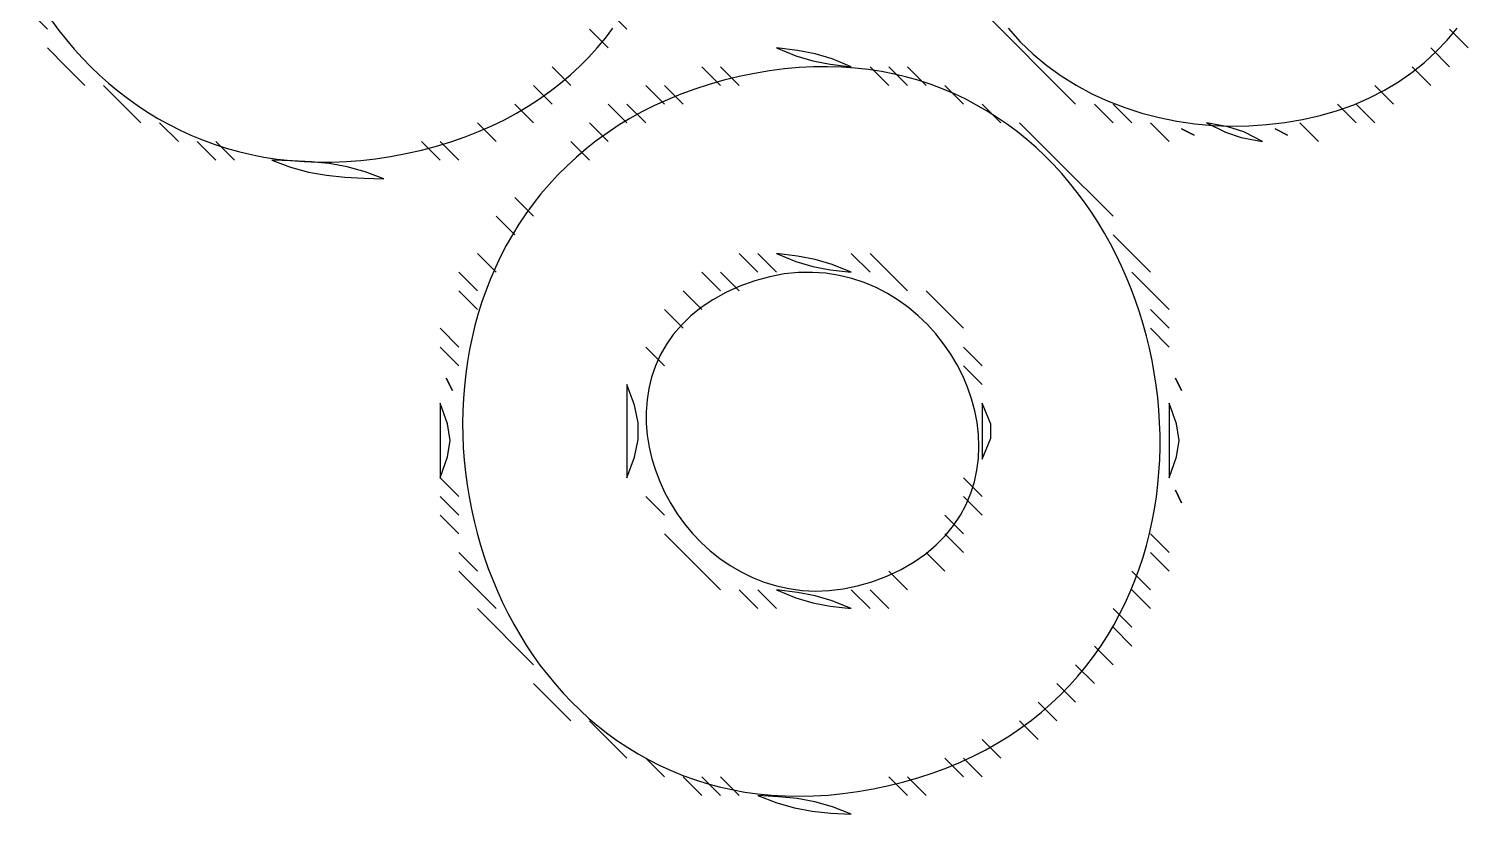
# Model space of a CAD drawing. Extents: x 0 to 750, y 0 to 750.
# Drawn here: x 433 to 510, y 429 to 471 of the extents above; entities that cross this region are included whole.
import ezdxf

# ---------------------------------------------------------------- set-up
doc = ezdxf.new("R2010")
doc.units = 0
for name, color, linetype in [('C19', 19, 'CONTINUOUS'), ('C250', 250, 'CONTINUOUS'), ('C251', 251, 'CONTINUOUS'), ('C252', 252, 'CONTINUOUS'), ('C253', 253, 'CONTINUOUS'), ('C254', 254, 'CONTINUOUS'), ('C27', 27, 'CONTINUOUS'), ('C29', 29, 'CONTINUOUS'), ('C37', 37, 'CONTINUOUS'), ('C39', 39, 'CONTINUOUS'), ('C47', 47, 'CONTINUOUS'), ('C49', 49, 'CONTINUOUS'), ('C59', 59, 'CONTINUOUS'), ('C7', 7, 'CONTINUOUS')]:
    doc.layers.add(name, color=color, linetype=linetype)

msp = doc.modelspace()

# ---------------------------------------------------------------- linework, layer by layer
at = {"layer": 'C19'}
msp.add_lwpolyline([(473, 441), (474.0233, 440.58), (474.9328, 440.3091), (475.8758, 440.1336), (477, 440), (475.9766, 440.4199), (475.0672, 440.6908), (474.1241, 440.8663), (473, 441)], dxfattribs=at)
at = {"layer": 'C250'}
for points in [[(508, 470), (509, 469), (508, 470)], [(480, 469), (481, 468), (480, 469)], [(466, 468), (467, 467), (466, 468)], [(438, 467), (439, 466), (438, 467)], [(459, 467), (460, 466), (459, 467)], [(490, 467), (491, 466), (490, 467)], [(457, 466), (458, 465), (457, 466)], [(486, 466), (487, 465), (486, 466)], [(493, 466), (494, 465), (493, 466)], [(501, 466), (502, 465), (501, 466)], [(442, 465), (443, 464), (442, 465)], [(446, 464), (447.0005, 463.6256), (447.9669, 463.3626), (448.9247, 463.1898), (449.8992, 463.0859), (450.9158, 463.0297), (452, 463), (450.9994, 463.3743), (450.033, 463.6373), (449.0752, 463.8101), (448.1007, 463.914), (447.0841, 463.9702), (446, 464)], [(490, 462), (491, 461), (490, 462)], [(472, 459), (473, 458), (472, 459)], [(492, 459), (493, 458), (492, 459)], [(479, 458), (480, 457), (479, 458)], [(466, 454), (467, 453), (466, 454)], [(494.333344, 452.333344), (494.6666, 451.6666), (494.3333, 452.3333)], [(466, 446), (467, 445), (466, 446)], [(455, 445), (456, 444), (455, 445)], [(479, 442), (480, 441), (479, 442)], [(472, 441), (473, 440), (472, 441)], [(492, 441), (493, 440), (492, 441)], [(464, 433), (465, 432), (464, 433)]]:
    msp.add_lwpolyline(points, dxfattribs=at)
at = {"layer": 'C251'}
for points in [[(484, 472), (485, 471), (484, 472)], [(469, 469), (470, 468), (469, 469)], [(487, 469), (488, 468), (487, 469)], [(440, 466), (441, 465), (440, 466)], [(487, 465), (488, 464), (487, 465)], [(458, 461), (459, 460), (458, 461)], [(477, 459), (478, 458), (477, 459)], [(455, 454), (456, 453), (455, 454)], [(465, 452), (465, 447), (465.3983, 448.1047), (465.5975, 449.0523), (465.5975, 449.9476), (465.3983, 450.8952), (465, 452)], [(494, 451), (494, 447), (494.3994, 448.1198), (494.5326, 449), (494.3994, 449.8801), (494, 451)], [(455, 446), (456, 445), (455, 446)], [(477, 441), (478, 440), (477, 441)], [(490, 438), (491, 437), (490, 438)], [(486, 434), (487, 433), (486, 434)], [(466, 432), (467, 431), (466, 432)], [(469, 431), (470, 430), (469, 431)], [(480, 431), (481, 430), (480, 431)]]:
    msp.add_lwpolyline(points, dxfattribs=at)
at = {"layer": 'C252'}
for points in [[(464, 472), (465, 471), (464, 472)], [(485, 471), (486, 470), (485, 471)], [(486, 470), (487, 469), (486, 470)], [(479, 469), (480, 468), (479, 469)], [(460, 468), (461, 467), (460, 468)], [(482, 468), (483, 467), (482, 468)], [(505, 468), (506, 467), (505, 468)], [(484, 467), (485, 466), (484, 467)], [(503, 467), (504, 466), (503, 467)], [(463, 466), (464, 465), (463, 466)], [(499.666656, 465.666656), (500.3333, 465.3333), (499.6666, 465.6666)], [(443, 465), (444, 464), (443, 465)], [(454, 465), (455, 464), (454, 465)], [(488, 464), (489, 463), (488, 464)], [(489, 463), (490, 462), (489, 463)], [(456, 457), (457, 456), (456, 457)], [(468, 457), (469, 456), (468, 457)], [(467, 456), (468, 455), (467, 456)], [(493, 456), (494, 455), (493, 456)], [(483, 454), (484, 453), (483, 454)], [(483, 446), (484, 445), (483, 446)], [(467, 444), (468, 443), (467, 444)], [(493, 444), (494, 443), (493, 444)], [(456, 443), (457, 442), (456, 443)], [(468, 443), (469, 442), (468, 443)], [(458, 439), (459, 438), (458, 439)], [(489, 437), (490, 436), (489, 437)], [(487, 435), (488, 434), (487, 435)]]:
    msp.add_lwpolyline(points, dxfattribs=at)
at = {"layer": 'C253'}
for points in [[(433, 472), (434, 471), (433, 472)], [(461, 469), (462, 468), (461, 469)], [(470, 469), (471, 468), (470, 469)], [(478, 469), (479, 468), (478, 469)], [(437, 468), (438, 467), (437, 468)], [(467, 468), (468, 467), (467, 468)], [(465, 467), (466, 466), (465, 467)], [(494.666656, 465.666656), (495.3333, 465.3333), (494.6666, 465.6666)], [(462, 465), (463, 464), (462, 465)], [(459, 462), (460, 461), (459, 462)], [(491, 460), (492, 459), (491, 460)], [(457, 459), (458, 458), (457, 459)], [(471, 459), (472, 458), (471, 459)], [(469, 458), (470, 457), (469, 458)], [(492, 458), (493, 457), (492, 458)], [(481, 457), (482, 456), (481, 457)], [(455.333344, 452.333344), (455.6666, 451.6666), (455.3333, 452.3333)], [(484, 451), (484, 448), (484.464, 449.123), (484.464, 449.8769), (484, 451)], [(455, 447), (456, 446), (455, 447)], [(481, 443), (482, 442), (481, 443)], [(469, 442), (470, 441), (469, 442)], [(457, 441), (458, 440), (457, 441)], [(471, 441), (472, 440), (471, 441)], [(478, 441), (479, 440), (478, 441)], [(491, 440), (492, 439), (491, 440)], [(488, 436), (489, 435), (488, 436)], [(463, 434), (464, 433), (463, 434)], [(484, 433), (485, 432), (484, 433)], [(482, 432), (483, 431), (482, 432)], [(470, 431), (471, 430), (470, 431)], [(479, 431), (480, 430), (479, 431)]]:
    msp.add_lwpolyline(points, dxfattribs=at)
at = {"layer": 'C254'}
for points in [[(463, 471), (464, 470), (463, 471)], [(491, 467), (492, 466), (491, 467)], [(496, 466), (497.0099, 465.4922), (497.8544, 465.2187), (499, 465), (497.9899, 465.5077), (497.1454, 465.7812), (496, 466)], [(478, 459), (479, 458), (478, 459)], [(482, 456), (483, 455), (482, 456)], [(493, 455), (494, 454), (493, 455)], [(455, 451), (455, 447), (455.3994, 448.1198), (455.5326, 449), (455.3994, 449.8801), (455, 451)], [(482, 444), (483, 443), (482, 444)], [(492, 442), (493, 441), (492, 442)], [(459, 438), (460, 437), (459, 438)]]:
    msp.add_lwpolyline(points, dxfattribs=at)
at = {"layer": 'C27'}
for points in [[(507, 469), (508, 468), (507, 469)], [(470, 458), (471, 457), (470, 458)], [(478.895, 441.7422), (479.6608, 442.1029), (480.3564, 442.5038), (480.9834, 442.9417), (481.5434, 443.4134), (482.0379, 443.916), (482.4685, 444.4463), (482.8367, 445.0012), (483.1441, 445.5776), (483.3923, 446.1725), (483.5829, 446.7827), (483.7173, 447.4051), (483.7971, 448.0368), (483.824, 448.6745), (483.7995, 449.3152), (483.7251, 449.9558), (483.6024, 450.5931), (483.4329, 451.2242), (483.2183, 451.8459), (482.9601, 452.4551), (482.6599, 453.0488), (482.3191, 453.6237), (481.9395, 454.177), (481.5224, 454.7054), (481.0696, 455.2058), (480.5825, 455.6752), (480.0628, 456.1105), (479.512, 456.5086), (478.9316, 456.8664), (478.3232, 457.1808), (477.6884, 457.4487), (477.0287, 457.667), (476.3458, 457.8326), (475.6411, 457.9425), (474.9162, 457.9935), (474.1727, 457.9826), (473.4122, 457.9067), (472.6362, 457.7626), (471.8463, 457.5473), (471.044, 457.2577)], [(471.043976, 457.257721), (470.2851, 456.915), (469.5938, 456.5324), (468.9686, 456.1129), (468.4079, 455.6594), (467.9104, 455.1749), (467.4745, 454.6623), (467.0988, 454.1247), (466.7818, 453.565), (466.5221, 452.9862), (466.3182, 452.3912), (466.1686, 451.783), (466.0719, 451.1646), (466.0266, 450.5389), (466.0313, 449.9089), (466.0844, 449.2776), (466.1846, 448.6479), (466.3303, 448.0229), (466.5202, 447.4054), (466.7527, 446.7984), (467.0263, 446.205), (467.3397, 445.628), (467.6913, 445.0705), (468.0798, 444.5353), (468.5035, 444.0256), (468.9611, 443.5442), (469.4512, 443.0941), (469.9721, 442.6783), (470.5226, 442.2997), (471.101, 441.9614), (471.706, 441.6662), (472.3361, 441.4172), (472.9899, 441.2173), (473.6658, 441.0695), (474.3624, 440.9767), (475.0782, 440.9419), (475.8119, 440.9682), (476.5618, 441.0583), (477.3266, 441.2154), (478.1048, 441.4424), (478.895, 441.7423)], [(491, 439), (492, 438), (491, 439)], [(460, 436), (461, 435), (460, 436)], [(468, 431), (469, 430), (468, 431)]]:
    msp.add_lwpolyline(points, dxfattribs=at)
at = {"layer": 'C29'}
msp.add_lwpolyline([(473, 459), (474.0233, 458.58), (474.9328, 458.3091), (475.8758, 458.1336), (477, 458), (475.9766, 458.4199), (475.0672, 458.6908), (474.1241, 458.8663), (473, 459)], dxfattribs=at)
at = {"layer": 'C37'}
for points in [[(509, 471), (510, 470), (509, 471)], [(464, 467), (465, 466), (464, 467)], [(455, 465), (456, 464), (455, 465)], [(455, 455), (456, 454), (455, 455)], [(483, 447), (484, 446), (483, 447)], [(493, 443), (494, 442), (493, 443)], [(457, 440), (458, 439), (457, 440)], [(483, 432), (484, 431), (483, 432)], [(472, 430), (473.0107, 429.6052), (473.9585, 429.3367), (474.901, 429.1654), (475.8956, 429.0628), (477, 429), (475.9892, 429.3946), (475.0414, 429.6632), (474.0989, 429.8344), (473.1043, 429.9371), (472, 430)]]:
    msp.add_lwpolyline(points, dxfattribs=at)
at = {"layer": 'C39'}
msp.add_lwpolyline([(494.333344, 446.333344), (494.6666, 445.6666), (494.3333, 446.3333)], dxfattribs=at)
at = {"layer": 'C47'}
for points in [[(488, 468), (489, 467), (488, 468)], [(456, 442), (457, 441), (456, 442)]]:
    msp.add_lwpolyline(points, dxfattribs=at)
at = {"layer": 'C49'}
msp.add_lwpolyline([(473, 470), (474.0233, 469.58), (474.9328, 469.3091), (475.8758, 469.1336), (477, 469), (475.9766, 469.4199), (475.0672, 469.6908), (474.1241, 469.8663), (473, 470)], dxfattribs=at)
at = {"layer": 'C59'}
for points in [[(434, 470), (435, 469), (434, 470)], [(435, 469), (436, 468), (435, 469)], [(504, 467), (505, 466), (504, 467)], [(456, 458), (457, 457), (456, 458)], [(493, 457), (494, 456), (493, 457)], [(483, 453), (484, 452), (483, 453)], [(482, 445), (483, 444), (482, 445)], [(461, 435), (462, 434), (461, 435)]]:
    msp.add_lwpolyline(points, dxfattribs=at)
at = {"layer": 'C7'}
for points in [[(434.231, 471.4576), (434.6161, 470.9382), (435.0177, 470.4319), (435.4355, 469.9394), (435.8696, 469.4615), (436.3197, 468.9986), (436.7856, 468.5515), (437.2673, 468.1208), (437.7646, 467.7071), (438.2773, 467.3111), (438.8053, 466.9333), (439.3485, 466.5744), (439.9067, 466.2351), (440.4797, 465.916), (441.0675, 465.6178), (441.6699, 465.3409), (442.2866, 465.0862), (442.9177, 464.8542), (443.5629, 464.6456), (444.2221, 464.4609), (444.8952, 464.3009), (445.582, 464.1662), (446.2823, 464.0573), (446.9961, 463.975), (447.7231, 463.9199), (448.4633, 463.8925), (449.2164, 463.8937), (449.9824, 463.9238), (450.7611, 463.9837), (451.5524, 464.074), (452.356, 464.1952), (453.1719, 464.348), (454, 464.5331), (454.805, 464.7434), (455.5839, 464.979), (456.3369, 465.2391), (457.0641, 465.523), (457.7658, 465.83), (458.442, 466.1593), (459.093, 466.5104), (459.7188, 466.8823), (460.3198, 467.2746), (460.896, 467.6864), (461.4476, 468.117), (461.9748, 468.5658), (462.4777, 469.032), (462.9566, 469.5149), (463.4115, 470.0139), (463.8427, 470.5282), (464.2503, 471.0571)], [(485.3942, 471.0547), (486.0378, 470.3377), (486.7271, 469.6745), (487.4587, 469.0649), (488.229, 468.5087), (489.0346, 468.0055), (489.872, 467.5551), (490.7378, 467.1573), (491.6285, 466.8118), (492.5406, 466.5183), (493.4708, 466.2766), (494.4154, 466.0865), (495.3711, 465.9477), (496.3344, 465.8599), (497.3018, 465.8229), (498.2699, 465.8363), (499.2352, 465.9001), (500.1942, 466.0139), (501.1435, 466.1774), (502.0797, 466.3904), (502.9992, 466.6527), (503.8806, 466.9632), (504.7199, 467.3244), (505.5171, 467.7339), (506.2722, 468.1891), (506.985, 468.6876), (507.6555, 469.227), (508.2837, 469.8049), (508.8695, 470.4187), (509.4129, 471.0661)], [(471, 468.46991), (470.1839, 468.2702), (469.3926, 468.0459), (468.6258, 467.7977), (467.8834, 467.5262), (467.1653, 467.2322), (466.4714, 466.9163), (465.8015, 466.5792), (465.1554, 466.2215), (464.5331, 465.8439), (463.9345, 465.4472), (463.3593, 465.0319), (462.8074, 464.5987), (462.2788, 464.1483), (461.7732, 463.6814), (461.2906, 463.1987), (460.8308, 462.7008), (460.3937, 462.1884), (459.9791, 461.6621), (459.587, 461.1227), (459.2171, 460.5708), (458.8694, 460.0071), (458.5436, 459.4322), (458.2398, 458.8469), (457.9577, 458.2518), (457.6972, 457.6475), (457.4581, 457.0348), (457.2404, 456.4143), (457.044, 455.7867), (456.8685, 455.1526), (456.7141, 454.5128), (456.5804, 453.8679), (456.4674, 453.2185), (456.3749, 452.5654), (456.3029, 451.9092), (456.2511, 451.2506), (456.2194, 450.5903), (456.2078, 449.9289), (456.216, 449.2671), (456.2439, 448.6056), (456.2915, 447.9451), (456.3585, 447.2862), (456.4449, 446.6295), (456.5504, 445.9759), (456.675, 445.3258), (456.8186, 444.6801), (456.9809, 444.0394), (457.1619, 443.4043), (457.3614, 442.7756), (457.5793, 442.1538), (457.8155, 441.5398), (458.0698, 440.934), (458.3422, 440.3373), (458.6323, 439.7503), (458.9402, 439.1736), (459.2657, 438.608), (459.6086, 438.0541), (459.9689, 437.5125), (460.3464, 436.984), (460.7409, 436.4692), (461.1523, 435.9688), (461.5806, 435.4835), (462.0254, 435.0139), (462.4868, 434.5607), (462.9646, 434.1246), (463.4587, 433.7062), (463.9689, 433.3063), (464.495, 432.9255), (465.037, 432.5644), (465.5947, 432.2238), (466.168, 431.9043), (466.7568, 431.6065), (467.3609, 431.3313), (467.9801, 431.0791), (468.6144, 430.8508), (469.2637, 430.6469), (469.9277, 430.4682), (470.6063, 430.3152), (471.2995, 430.1888), (472.007, 430.0895), (472.7288, 430.0181), (473.4647, 429.9752), (474.2146, 429.9614), (474.9783, 429.9775), (475.7558, 430.0241), (476.5468, 430.102), (477.3512, 430.2116), (478.169, 430.3538), (479, 430.5293), (479.8172, 430.7325), (480.6092, 430.9606), (481.3759, 431.213), (482.1176, 431.4889), (482.8345, 431.7877), (483.5265, 432.1087), (484.194, 432.4511), (484.837, 432.8143), (485.4557, 433.1977), (486.0503, 433.6004), (486.6209, 434.0219), (487.1676, 434.4614), (487.6905, 434.9183), (488.19, 435.3918), (488.666, 435.8813), (489.1187, 436.3861), (489.5484, 436.9055), (489.955, 437.4388), (490.3389, 437.9853), (490.7, 438.5443), (491.0387, 439.1152), (491.3549, 439.6973), (491.6489, 440.2898), (491.9209, 440.892), (492.1709, 441.5034), (492.3991, 442.1232), (492.6057, 442.7506), (492.7908, 443.3851), (492.9545, 444.026), (493.0971, 444.6724), (493.2186, 445.3239), (493.3192, 445.9796), (493.3991, 446.6389), (493.4583, 447.301), (493.4972, 447.9654), (493.5157, 448.6313), (493.514, 449.298), (493.4923, 449.9649), (493.4508, 450.6312), (493.3895, 451.2962), (493.3087, 451.9594), (493.2085, 452.6199), (493.089, 453.2771), (492.9504, 453.9303), (492.7928, 454.5788), (492.6164, 455.222), (492.4213, 455.8591), (492.2076, 456.4894), (491.9756, 457.1124), (491.7254, 457.7271), (491.457, 458.3331), (491.1708, 458.9296), (490.8667, 459.5159), (490.545, 460.0913), (490.2058, 460.6551), (489.8492, 461.2067), (489.4755, 461.7453), (489.0847, 462.2703), (488.677, 462.781), (488.2525, 463.2767), (487.8115, 463.7566), (487.354, 464.2202), (486.8801, 464.6667), (486.3901, 465.0955), (485.8841, 465.5058), (485.3623, 465.8969), (484.8247, 466.2682), (484.2715, 466.619), (483.7029, 466.9486), (483.1191, 467.2563), (482.5201, 467.5414), (481.9061, 467.8033), (481.2773, 468.0411), (480.6339, 468.2544), (479.9759, 468.4422), (479.3035, 468.6041), (478.6168, 468.7392), (477.9161, 468.847), (477.2014, 468.9266), (476.473, 468.9775), (475.7309, 468.9989), (474.9753, 468.9901), (474.2063, 468.9505), (473.4242, 468.8794), (472.6289, 468.776), (471.8208, 468.6397), (471, 468.4699)]]:
    msp.add_lwpolyline(points, dxfattribs=at)

doc.saveas('drawing.dxf')
